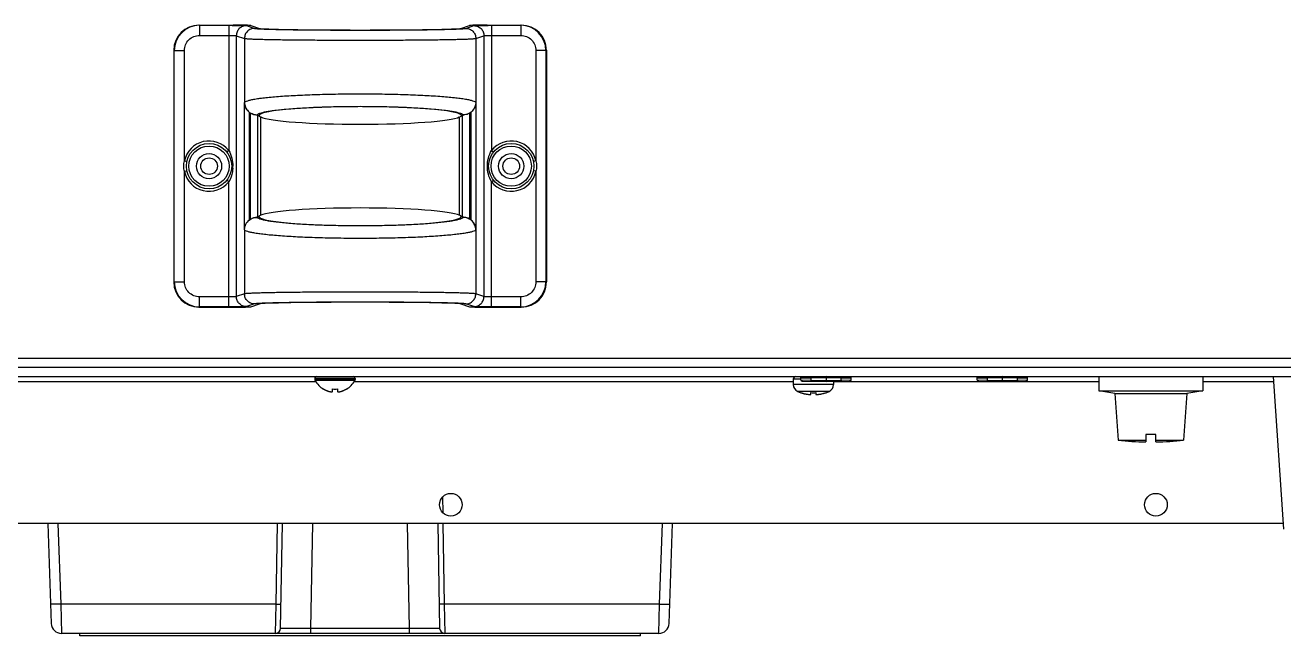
# Model space of a CAD drawing. Header units: millimetres. Extents: x -1538 to 3410, y -1646 to 2016.
# Drawn here: x 152 to 401.9, y 1073.4 to 1194.7 of the extents above; entities that cross this region are included whole.
import ezdxf

# ---------------------------------------------------------------- set-up
doc = ezdxf.new("R2010")
doc.units = ezdxf.units.MM
doc.header["$LTSCALE"] = 23.1
doc.layers.get('0').update_dxf_attribs({"linetype": 'CONTINUOUS'})

msp = doc.modelspace()

# ---------------------------------------------------------------- linework, layer by layer
at = {"linetype": 'Continuous'}
for p, q in [((186.54, 1194.65), (193.35, 1194.65)), ((186.54, 1194.65), (186.64, 1194.62)), ((186.64, 1194.62), (192.45, 1194.62)), ((186.64, 1194.62), (186.64, 1192.62)), ((192.45, 1194.62), (192.45, 1169.76)), ((195.95, 1194.56), (197.56, 1194.02)), ((196.85, 1194.6), (198.56, 1194.02)), ((238.51, 1194.02), (240.22, 1194.6)), ((239.51, 1194.02), (241.12, 1194.56)), ((243.72, 1194.65), (250.53, 1194.65)), ((244.61, 1194.62), (250.43, 1194.62)), ((244.61, 1194.62), (244.61, 1169.76)), ((250.43, 1194.62), (250.53, 1194.65)), ((250.43, 1194.62), (250.43, 1192.62)), ((186.64, 1192.62), (192.45, 1192.62)), ((193.95, 1192.56), (195.57, 1192.02)), ((193.95, 1192.56), (193.95, 1140.75)), ((195.57, 1192.02), (195.57, 1179.32)), ((241.5, 1192.02), (243.12, 1192.56)), ((241.5, 1192.02), (241.5, 1179.32)), ((243.12, 1192.56), (243.12, 1140.75)), ((244.61, 1192.62), (250.43, 1192.62)), ((181.53, 1189.66), (181.64, 1189.62)), ((181.53, 1189.66), (181.53, 1143.65)), ((181.64, 1189.62), (183.64, 1189.62)), ((181.64, 1143.69), (181.64, 1189.62)), ((183.64, 1167.68), (183.64, 1189.62)), ((255.42, 1189.62), (253.43, 1189.62)), ((253.43, 1189.62), (253.43, 1167.68)), ((255.42, 1189.62), (255.53, 1189.66)), ((255.42, 1189.62), (255.42, 1143.69)), ((255.53, 1189.66), (255.53, 1143.65)), ((195.52, 1179.24), (195.57, 1179.32)), ((195.52, 1179.24), (195.52, 1154.07)), ((196.51, 1177.36), (196.51, 1155.95)), ((196.75, 1156.12), (196.75, 1177.19)), ((240.31, 1156.12), (240.31, 1177.19)), ((240.55, 1155.95), (240.55, 1177.36)), ((241.55, 1179.24), (241.5, 1179.32)), ((241.55, 1154.07), (241.55, 1179.24)), ((198.02, 1176.76), (198.06, 1176.83)), ((198.84, 1176.41), (198.23, 1176.71)), ((198.23, 1156.59), (198.23, 1176.71)), ((198.56, 1176.81), (198.44, 1176.61)), ((198.84, 1156.89), (198.84, 1176.41)), ((238.84, 1176.71), (238.23, 1176.41)), ((238.23, 1156.89), (238.23, 1176.41)), ((238.51, 1176.81), (238.63, 1176.61)), ((238.84, 1156.59), (238.84, 1176.71)), ((239.01, 1176.83), (239.05, 1176.76)), ((192.45, 1169.76), (192.06, 1169.45)), ((244.61, 1169.76), (245.01, 1169.45)), ((183.64, 1167.68), (184.13, 1167.58)), ((253.43, 1167.68), (252.94, 1167.58)), ((183.64, 1165.62), (184.13, 1165.72)), ((183.64, 1143.69), (183.64, 1165.62)), ((253.43, 1165.62), (252.94, 1165.72)), ((253.43, 1165.62), (253.43, 1143.69)), ((192.45, 1163.55), (192.06, 1163.86)), ((192.45, 1138.69), (192.45, 1163.55)), ((244.61, 1163.55), (245.01, 1163.86)), ((244.61, 1138.69), (244.61, 1163.55)), ((198.06, 1156.48), (198.02, 1156.55)), ((198.84, 1156.89), (198.23, 1156.59)), ((198.56, 1156.5), (198.44, 1156.7)), ((238.84, 1156.59), (238.23, 1156.89)), ((238.51, 1156.5), (238.63, 1156.7)), ((239.05, 1156.55), (239.01, 1156.48)), ((195.52, 1154.07), (195.57, 1153.99)), ((195.57, 1153.99), (195.57, 1141.28)), ((241.55, 1154.07), (241.5, 1153.99)), ((241.5, 1153.99), (241.5, 1141.28)), ((181.64, 1143.69), (181.53, 1143.65)), ((181.64, 1143.69), (183.64, 1143.69)), ((255.42, 1143.69), (253.43, 1143.69)), ((255.53, 1143.65), (255.42, 1143.69)), ((192.45, 1140.69), (186.64, 1140.69)), ((186.64, 1138.69), (186.64, 1140.69)), ((195.57, 1141.28), (193.95, 1140.75)), ((243.12, 1140.75), (241.5, 1141.28)), ((250.43, 1140.69), (244.61, 1140.69)), ((250.43, 1138.69), (250.43, 1140.69)), ((186.64, 1138.69), (186.54, 1138.65)), ((186.54, 1138.65), (193.35, 1138.65)), ((192.45, 1138.69), (186.64, 1138.69)), ((197.56, 1139.28), (195.95, 1138.75)), ((196.85, 1138.71), (198.56, 1139.28)), ((238.51, 1139.28), (240.22, 1138.71)), ((241.12, 1138.75), (239.51, 1139.28)), ((243.72, 1138.65), (250.53, 1138.65)), ((250.43, 1138.69), (244.61, 1138.69)), ((250.53, 1138.65), (250.43, 1138.69)), ((646.53, 1128.45), (-209.47, 1128.45)), ((646.53, 1126.65), (-209.47, 1126.65)), ((-188.52, 1124.85), (625.59, 1124.85)), ((306.03, 1124.19), (306.03, 1124.85)), ((308, 1124.55), (306.03, 1124.52)), ((311.03, 1124.85), (306.28, 1124.77)), ((307.02, 1124.78), (307.02, 1124.85)), ((311.03, 1124.6), (308, 1124.55)), ((308, 1124.55), (308, 1124.16)), ((315.79, 1124.77), (311.03, 1124.85)), ((311.03, 1124.85), (311.03, 1124.6)), ((314.07, 1124.55), (311.03, 1124.6)), ((311.03, 1124.6), (311.03, 1124.1)), ((314.07, 1124.16), (314.07, 1124.55)), ((316.03, 1124.52), (314.07, 1124.55)), ((315.05, 1124.85), (315.05, 1124.78)), ((316.03, 1124.19), (316.03, 1124.85)), ((341.03, 1124.19), (341.03, 1124.85)), ((343, 1124.55), (341.03, 1124.52)), ((346.03, 1124.85), (341.28, 1124.77)), ((342.02, 1124.78), (342.02, 1124.85)), ((346.03, 1124.6), (343, 1124.55)), ((343, 1124.55), (343, 1124.16)), ((350.79, 1124.77), (346.03, 1124.85)), ((346.03, 1124.85), (346.03, 1124.6)), ((349.07, 1124.55), (346.03, 1124.6)), ((346.03, 1124.6), (346.03, 1124.1)), ((349.07, 1124.16), (349.07, 1124.55)), ((351.03, 1124.52), (349.07, 1124.55)), ((350.05, 1124.85), (350.05, 1124.78)), ((351.03, 1124.19), (351.03, 1124.85)), ((365.2, 1124.85), (365.2, 1122.05)), ((385.86, 1124.85), (385.86, 1122.05)), ((401.96, 1094.51), (399.88, 1124.85)), ((137.34, 1123.85), (209.73, 1123.85)), ((217.53, 1124.45), (209.53, 1124.45)), ((209.53, 1124.45), (209.53, 1124.25)), ((217.53, 1124.25), (209.53, 1124.25)), ((217.48, 1124.05), (209.59, 1124.05)), ((211.23, 1122.37), (211.23, 1122.41)), ((213.03, 1121.86), (213.03, 1122.41)), ((214.03, 1122.41), (214.03, 1121.86)), ((215.83, 1122.41), (215.83, 1122.37)), ((217.34, 1123.85), (304.53, 1123.85)), ((217.53, 1124.45), (217.53, 1124.25)), ((306.03, 1124.35), (304.53, 1124.35)), ((304.53, 1124.35), (304.53, 1123.26)), ((312.53, 1123.26), (304.53, 1123.26)), ((306.03, 1124.19), (308, 1124.16)), ((306.28, 1123.94), (311.03, 1123.85)), ((308, 1124.16), (311.03, 1124.1)), ((311.03, 1124.1), (314.07, 1124.16)), ((311.03, 1123.85), (311.03, 1124.1)), ((311.03, 1123.85), (315.79, 1123.94)), ((312.53, 1123.88), (312.53, 1123.26)), ((312.53, 1123.85), (365.2, 1123.85)), ((314.07, 1124.16), (316.03, 1124.19)), ((341.03, 1124.19), (343, 1124.16)), ((341.28, 1123.94), (346.03, 1123.85)), ((343, 1124.16), (346.03, 1124.1)), ((346.03, 1124.1), (349.07, 1124.16)), ((346.03, 1123.85), (346.03, 1124.1)), ((346.03, 1123.85), (350.79, 1123.94)), ((349.07, 1124.16), (351.03, 1124.19)), ((365.2, 1122.05), (385.86, 1122.05)), ((368.38, 1121.49), (365.2, 1122.05)), ((385.86, 1122.05), (382.68, 1121.49)), ((385.86, 1123.85), (399.95, 1123.85)), ((311.66, 1121.89), (305.41, 1121.89)), ((306.03, 1121.64), (306.03, 1121.66)), ((308.03, 1121.31), (308.03, 1121.66)), ((309.03, 1121.66), (309.03, 1121.31)), ((311.03, 1121.66), (311.03, 1121.64)), ((368.38, 1121.49), (382.68, 1121.49)), ((368.38, 1121.49), (369.03, 1112.2)), ((382.68, 1121.49), (382.03, 1112.2)), ((369.03, 1112.2), (374.53, 1112.2)), ((376.53, 1113.36), (374.53, 1113.36)), ((374.53, 1113.36), (374.53, 1111.86)), ((376.53, 1111.86), (376.53, 1113.36)), ((376.53, 1112.2), (382.03, 1112.2)), ((234.86, 1100.91), (234.92, 1097.84)), ((401.89, 1095.65), (9.76, 1095.65)), ((156.52, 1095.65), (157.21, 1075.78)), ((158.52, 1095.65), (159.08, 1079.64)), ((201.83, 1079.64), (202.11, 1095.65)), ((202.75, 1074.84), (203.11, 1095.65)), ((208.75, 1074.84), (209.11, 1095.65)), ((228.32, 1074.84), (227.96, 1095.65)), ((233.96, 1095.65), (234.32, 1074.84)), ((234.96, 1095.65), (235.24, 1079.64)), ((277.99, 1079.64), (278.55, 1095.65)), ((279.86, 1075.78), (280.55, 1095.65)), ((201.83, 1079.64), (159.08, 1079.64)), ((159.08, 1079.64), (159.21, 1073.85)), ((201.75, 1073.85), (201.83, 1079.64)), ((277.99, 1079.64), (235.24, 1079.64)), ((235.24, 1079.64), (235.32, 1073.85)), ((277.86, 1073.85), (277.99, 1079.64)), ((228.32, 1074.84), (208.75, 1074.84)), ((208.75, 1073.85), (208.75, 1074.84)), ((228.32, 1073.85), (228.32, 1074.84)), ((277.86, 1073.85), (159.21, 1073.85)), ((162.85, 1073.35), (162.85, 1073.85)), ((274.22, 1073.35), (162.85, 1073.35)), ((274.22, 1073.35), (274.22, 1073.85))]:
    msp.add_line(p, q, dxfattribs=at)
for centre, radius in [((188.53, 1166.65), 4.5), ((188.53, 1166.65), 4), ((248.53, 1166.65), 4.5), ((248.53, 1166.65), 4), ((188.53, 1166.65), 2.5), ((188.53, 1166.65), 1.65), ((248.53, 1166.65), 2.5), ((248.53, 1166.65), 1.65), ((236.53, 1099.4), 2.25), ((376.53, 1099.4), 2.25)]:
    msp.add_circle(centre, radius, dxfattribs=at)
for centre, radius, start, end in [((186.64, 1189.62), 5, 90.0113, 179.9737), ((250.42, 1189.62), 5, 0.0263, 89.9887), ((188.53, 1166.65), 5, 38.3653, 168.0942), ((248.53, 1166.65), 5, 11.9058, 141.6347), ((188.53, 1166.65), 5, 191.9058, 321.6347), ((186.61, 1166.65), 6.66, 356.5031, 0.0009), ((248.53, 1166.65), 5, 218.3653, 348.0942), ((186.64, 1143.69), 5, 180.0263, 269.9887), ((250.42, 1143.69), 5, 270.0113, 359.9737), ((209.93, 1124.45), 0.4, 90, 180), ((217.13, 1124.45), 0.4, 0, 90), ((305.03, 1124.35), 0.5, 90, 180), ((306.28, 1124.52), 0.25, 91, 180), ((315.78, 1124.52), 0.25, 360, 88.9989), ((341.28, 1124.52), 0.25, 91, 180), ((350.78, 1124.52), 0.25, 360, 88.9989), ((209.93, 1124.25), 0.4, 180, 210.3012), ((213.73, 1126.47), 4.8, 210.3012, 238.6273), ((213.73, 1126.47), 4.8, 210.3012, 238.6273), ((213.72, 1126.46), 4.75, 238.4659, 241.0313), ((213.72, 1126.46), 4.75, 241.0316, 241.9926), ((213.72, 1126.45), 4.75, 241.9926, 243.3187), ((213.72, 1126.45), 4.74, 243.3188, 244.4598), ((213.71, 1126.45), 4.74, 244.4598, 245.4278), ((213.71, 1126.44), 4.73, 245.4278, 246.6825), ((213.71, 1126.44), 4.73, 246.6826, 247.4526), ((213.71, 1126.43), 4.72, 247.4524, 248.9975), ((213.53, 1126.15), 3.78, 262.3953, 277.6047), ((213.36, 1126.43), 4.72, 291.0025, 292.5476), ((213.36, 1126.44), 4.73, 292.5474, 293.3174), ((213.36, 1126.44), 4.73, 293.3175, 294.5722), ((213.35, 1126.45), 4.74, 294.5722, 295.5402), ((213.35, 1126.45), 4.74, 295.5402, 296.6812), ((213.35, 1126.45), 4.75, 296.6813, 298.0074), ((213.35, 1126.46), 4.75, 298.0074, 298.9684), ((213.35, 1126.46), 4.75, 298.9687, 301.5341), ((213.34, 1126.47), 4.8, 301.3727, 329.6988), ((213.34, 1126.47), 4.8, 301.3727, 329.6988), ((217.13, 1124.25), 0.4, 329.6988, 360), ((306.03, 1123.26), 1.5, 180, 245.2801), ((306.28, 1124.19), 0.25, 180, 269), ((311.03, 1123.26), 1.5, 294.7199, 360), ((315.78, 1124.19), 0.25, 271.0011, 0), ((341.28, 1124.19), 0.25, 180, 269), ((350.78, 1124.19), 0.25, 271.0011, 0), ((213.7, 1126.42), 4.72, 248.9977, 249.4819), ((213.7, 1126.41), 4.7, 249.4813, 251.5344), ((213.69, 1126.4), 4.68, 251.535, 252.6227), ((213.69, 1126.38), 4.67, 252.6228, 253.6051), ((213.68, 1126.35), 4.64, 253.6036, 255.6824), ((212.79, 1123.85), 2.01, 262.7259, 264.7415), ((212.79, 1123.83), 1.98, 264.7442, 265.3991), ((212.79, 1123.81), 1.97, 265.3984, 266.7833), ((212.78, 1123.8), 1.96, 266.7841, 267.6235), ((212.78, 1123.8), 1.96, 267.6234, 268.8455), ((212.78, 1123.79), 1.95, 268.8459, 270.9258), ((212.78, 1123.79), 1.95, 270.9261, 271.9964), ((212.78, 1123.8), 1.96, 271.9964, 273.0228), ((212.78, 1123.81), 1.97, 273.0233, 274.286), ((212.78, 1123.82), 1.98, 274.2856, 275.1372), ((212.78, 1123.85), 2.01, 275.1401, 277.2744), ((214.29, 1123.85), 2.01, 262.7256, 264.8598), ((214.29, 1123.82), 1.98, 264.8627, 265.7144), ((214.29, 1123.81), 1.97, 265.714, 266.9766), ((214.28, 1123.8), 1.96, 266.9771, 268.0037), ((214.28, 1123.79), 1.95, 268.0037, 269.0738), ((214.28, 1123.79), 1.95, 269.0741, 270.1995), ((214.28, 1123.79), 1.95, 270.1995, 271.1541), ((214.28, 1123.8), 1.95, 271.1545, 272.3767), ((214.28, 1123.8), 1.96, 272.3765, 273.2159), ((214.28, 1123.81), 1.97, 273.2167, 274.6016), ((214.28, 1123.83), 1.98, 274.6009, 275.2558), ((214.28, 1123.85), 2.01, 275.2585, 277.2741), ((213.39, 1126.35), 4.64, 284.3176, 286.3964), ((213.38, 1126.38), 4.67, 286.3949, 287.3772), ((213.37, 1126.4), 4.68, 287.3773, 288.465), ((213.37, 1126.41), 4.7, 288.4656, 290.5187), ((213.36, 1126.42), 4.72, 290.5181, 291.0023), ((308.33, 1128.25), 7, 245.2801, 250.8179), ((308.33, 1128.25), 7, 245.2801, 250.8179), ((308.35, 1128.27), 7.01, 250.741, 252.3068), ((308.35, 1128.28), 7.01, 252.3069, 253.8662), ((308.35, 1128.28), 7.02, 253.8662, 254.2195), ((308.35, 1128.29), 7.02, 254.2196, 255.4252), ((308.35, 1128.29), 7.03, 255.4251, 256.0151), ((308.35, 1128.3), 7.04, 256.0152, 256.9892), ((308.35, 1128.31), 7.04, 256.9892, 257.7318), ((308.36, 1128.32), 7.05, 257.7318, 258.5614), ((308.36, 1128.33), 7.07, 258.5614, 259.4226), ((308.36, 1128.35), 7.09, 259.4225, 260.136), ((308.37, 1128.37), 7.11, 260.1363, 261.1566), ((308.37, 1128.4), 7.14, 261.1563, 261.7036), ((308.38, 1128.46), 7.19, 261.7052, 263.2535), ((307.78, 1125.51), 4.2, 266.6176, 268.3314), ((307.78, 1125.56), 4.25, 268.3283, 268.8891), ((307.78, 1125.58), 4.27, 268.8896, 270.0287), ((307.78, 1125.58), 4.28, 270.0278, 270.8511), ((307.78, 1125.56), 4.26, 270.8511, 271.7144), ((307.79, 1125.5), 4.2, 271.7116, 273.3826), ((308.53, 1128.82), 7.18, 266.0076, 273.9924), ((309.28, 1125.5), 4.2, 266.6174, 268.2884), ((309.28, 1125.56), 4.26, 268.2856, 269.1489), ((309.28, 1125.58), 4.28, 269.1489, 269.9722), ((309.28, 1125.58), 4.27, 269.9713, 271.1104), ((309.28, 1125.56), 4.25, 271.1109, 271.6717), ((309.29, 1125.51), 4.2, 271.6686, 273.3824), ((308.69, 1128.46), 7.19, 276.7465, 278.2948), ((308.7, 1128.4), 7.14, 278.2964, 278.8437), ((308.7, 1128.37), 7.11, 278.8434, 279.8637), ((308.71, 1128.35), 7.09, 279.864, 280.5775), ((308.71, 1128.33), 7.07, 280.5774, 281.4385), ((308.71, 1128.32), 7.05, 281.4386, 282.2682), ((308.71, 1128.31), 7.04, 282.2682, 283.0108), ((308.72, 1128.3), 7.04, 283.0108, 283.9848), ((308.72, 1128.29), 7.03, 283.9849, 284.5749), ((308.72, 1128.29), 7.02, 284.5748, 285.7804), ((308.72, 1128.28), 7.02, 285.7805, 286.1338), ((308.72, 1128.28), 7.01, 286.1338, 287.6931), ((308.72, 1128.27), 7.01, 287.6932, 289.259), ((308.73, 1128.25), 7, 289.1821, 294.7199), ((308.73, 1128.25), 7, 289.1821, 294.7199), ((375.45, 1171.85), 60, 263.8625, 269.1262), ((375.62, 1171.85), 60, 270.8738, 276.1375), ((159.21, 1075.85), 2, 182.0004, 270), ((201.75, 1074.85), 1, 270, 359), ((235.32, 1074.85), 1, 181.0001, 270.0061), ((277.86, 1075.85), 2, 269.9999, 357.9984)]:
    msp.add_arc(centre, radius, start, end, dxfattribs=at)
for centre, major_axis, ratio, start_param, end_param in [((186.54, 1189.65), (4.75, -1.58), 0.998478, 1.89276, 3.462643), ((193.35, 1194.59), (3.5, 0), 0.017455, 0.05236, 1.570796), ((243.72, 1194.59), (3.5, 0), 0.017455, 1.570796, 3.089233), ((250.53, 1189.65), (4.75, 1.58), 0.998478, -0.32105, 1.248833), ((218.53, 1194.04), (20, 0), 0.017455, -3.089233, -0.05236), ((198.07, 1179.33), (1.29, 2.16), 0.99484, -3.269542, -3.152361), ((218.53, 1176.72), (20, 0), 0.087489, 0.05236, 3.089233), ((239, 1179.33), (-1.29, 2.16), 0.99484, -3.130824, -3.013643), ((196.75, 1176.69), (1.5, 0), 0.087489, 0.174533, 0.565507), ((218.53, 1176.72), (20, 0), 0.087489, -2.96706, -0.174533), ((240.31, 1176.69), (1.5, 0), 0.087489, 2.576086, 2.96706), ((218.53, 1156.59), (20, 0), 0.087489, 0.174533, 2.96706), ((198.07, 1153.98), (-1.29, 2.16), 0.99484, 0.010769, 0.127949), ((196.75, 1156.62), (1.5, 0), 0.087489, -0.565507, -0.174533), ((218.53, 1156.59), (20, 0), 0.087489, -3.089233, -0.05236), ((240.31, 1156.62), (1.5, 0), 0.087489, -2.96706, -2.576086), ((239, 1153.98), (1.29, 2.16), 0.99484, -0.127949, -0.010769), ((186.54, 1143.65), (4.75, 1.58), 0.998478, 2.820542, 4.390425), ((250.53, 1143.65), (4.75, -1.58), 0.998478, -1.248833, 0.32105), ((218.53, 1139.26), (20, 0), 0.017455, 0.05236, 3.089233), ((193.35, 1138.71), (3.5, 0), 0.017455, -1.570796, -0.05236), ((243.72, 1138.71), (3.5, 0), 0.017455, -3.089233, -1.570796)]:
    msp.add_ellipse(centre, major_axis=major_axis, ratio=ratio, start_param=start_param, end_param=end_param, dxfattribs=at)
for points, knots in [([(192.45, 1194.62), (192.67, 1194.62), (193.11, 1194.62), (193.74, 1194.61), (194.32, 1194.61), (194.84, 1194.6), (195.21, 1194.59), (195.47, 1194.59), (195.62, 1194.58), (195.75, 1194.58), (195.84, 1194.57), (195.91, 1194.57), (195.94, 1194.56), (195.95, 1194.56)], [0, 0, 0, 0, 0.188846, 0.370951, 0.539695, 0.689075, 0.813706, 0.865311, 0.909132, 0.944782, 0.971953, 0.990398, 1, 1, 1, 1]), ([(195.95, 1194.56), (195.69, 1194.56), (195.16, 1194.45), (194.5, 1194.01), (194.06, 1193.35), (193.95, 1192.82), (193.95, 1192.56)], [0, 0, 0, 0, 0.24986, 0.499801, 0.749859, 1, 1, 1, 1]), ([(241.12, 1194.56), (241.13, 1194.56), (241.16, 1194.57), (241.23, 1194.57), (241.32, 1194.58), (241.5, 1194.59), (241.8, 1194.59), (242.23, 1194.6), (242.75, 1194.61), (243.33, 1194.61), (243.96, 1194.62), (244.39, 1194.62), (244.61, 1194.62)], [0, 0, 0, 0, 0.009605, 0.028047, 0.055216, 0.090868, 0.186293, 0.310922, 0.460302, 0.629045, 0.811151, 1, 1, 1, 1]), ([(241.12, 1194.56), (241.38, 1194.56), (241.9, 1194.45), (242.57, 1194.01), (243.01, 1193.35), (243.12, 1192.82), (243.12, 1192.56)], [0, 0, 0, 0, 0.24986, 0.499801, 0.749859, 1, 1, 1, 1]), ([(183.64, 1189.62), (183.64, 1190.01), (183.8, 1190.8), (184.47, 1191.8), (185.46, 1192.46), (186.25, 1192.62), (186.64, 1192.62)], [0, 0, 0, 0, 0.249996, 0.499993, 0.749995, 1, 1, 1, 1]), ([(192.45, 1192.62), (192.64, 1192.62), (192.91, 1192.62), (193.25, 1192.61), (193.48, 1192.6), (193.66, 1192.59), (193.79, 1192.59), (193.87, 1192.58), (193.91, 1192.57), (193.93, 1192.57), (193.95, 1192.56), (193.95, 1192.56)], [0, 0, 0, 0, 0.370448, 0.538958, 0.688141, 0.812645, 0.908062, 0.943779, 0.971092, 0.989809, 1, 1, 1, 1]), ([(197.56, 1194.02), (197.3, 1194.02), (196.78, 1193.92), (196.11, 1193.47), (195.67, 1192.81), (195.57, 1192.28), (195.57, 1192.02)], [0, 0, 0, 0, 0.24986, 0.499801, 0.749859, 1, 1, 1, 1]), ([(195.57, 1192.02), (195.59, 1192.01), (195.67, 1192), (195.8, 1191.99), (195.99, 1191.97), (196.33, 1191.94), (196.89, 1191.92), (197.71, 1191.88), (198.71, 1191.85), (199.89, 1191.83), (201.24, 1191.8), (203.34, 1191.76), (206.28, 1191.73), (210.11, 1191.7), (214.25, 1191.68), (218.53, 1191.67), (222.82, 1191.68), (226.96, 1191.7), (230.79, 1191.73), (233.73, 1191.76), (235.82, 1191.8), (237.17, 1191.83), (238.36, 1191.85), (239.36, 1191.88), (240.18, 1191.92), (240.73, 1191.94), (241.08, 1191.97), (241.27, 1191.99), (241.4, 1192), (241.48, 1192.01), (241.5, 1192.02)], [0, 0, 0, 0, 0.001844, 0.004794, 0.008852, 0.014012, 0.02759, 0.045414, 0.067324, 0.093126, 0.122587, 0.155443, 0.230133, 0.314514, 0.405559, 0.5, 0.594441, 0.685486, 0.769867, 0.844556, 0.877413, 0.906874, 0.932676, 0.954586, 0.97241, 0.985988, 0.991148, 0.995206, 0.998156, 1, 1, 1, 1]), ([(197.56, 1194.02), (197.59, 1194.01), (197.65, 1194), (197.78, 1193.98), (197.95, 1193.97), (198.26, 1193.94), (198.78, 1193.92), (199.52, 1193.88), (200.44, 1193.85), (201.52, 1193.83), (202.75, 1193.8), (204.66, 1193.76), (207.35, 1193.73), (210.85, 1193.7), (214.62, 1193.68), (218.53, 1193.67), (222.45, 1193.68), (226.22, 1193.7), (229.72, 1193.73), (232.41, 1193.76), (234.32, 1193.8), (235.55, 1193.83), (236.63, 1193.85), (237.55, 1193.88), (238.29, 1193.92), (238.8, 1193.94), (239.12, 1193.97), (239.29, 1193.98), (239.41, 1194), (239.48, 1194.01), (239.51, 1194.02)], [0, 0, 0, 0, 0.001852, 0.004806, 0.008868, 0.014029, 0.02761, 0.045435, 0.067346, 0.093147, 0.122607, 0.155462, 0.230148, 0.314524, 0.405564, 0.5, 0.594436, 0.685476, 0.769852, 0.844538, 0.877393, 0.906853, 0.932654, 0.954565, 0.97239, 0.985971, 0.991132, 0.995194, 0.998148, 1, 1, 1, 1]), ([(239.51, 1194.02), (239.77, 1194.02), (240.29, 1193.92), (240.95, 1193.47), (241.4, 1192.81), (241.5, 1192.28), (241.5, 1192.02)], [0, 0, 0, 0, 0.24986, 0.499801, 0.749859, 1, 1, 1, 1]), ([(243.12, 1192.56), (243.12, 1192.56), (243.13, 1192.57), (243.16, 1192.57), (243.2, 1192.58), (243.28, 1192.59), (243.41, 1192.59), (243.59, 1192.6), (243.81, 1192.61), (244.16, 1192.62), (244.43, 1192.62), (244.61, 1192.62)], [0, 0, 0, 0, 0.010194, 0.028908, 0.05622, 0.091937, 0.187354, 0.311858, 0.46104, 0.629551, 1, 1, 1, 1]), ([(250.43, 1192.62), (250.82, 1192.62), (251.6, 1192.46), (252.6, 1191.8), (253.27, 1190.8), (253.43, 1190.01), (253.43, 1189.62)], [0, 0, 0, 0, 0.250005, 0.500007, 0.750004, 1, 1, 1, 1]), ([(195.57, 1179.32), (195.59, 1179.35), (195.66, 1179.42), (195.87, 1179.54), (196.26, 1179.68), (196.89, 1179.84), (197.7, 1179.99), (198.7, 1180.14), (199.88, 1180.28), (201.23, 1180.41), (203.33, 1180.58), (206.27, 1180.75), (210.1, 1180.9), (214.24, 1181), (218.53, 1181.03), (222.83, 1181), (226.97, 1180.9), (230.8, 1180.75), (233.74, 1180.58), (235.84, 1180.41), (237.18, 1180.28), (238.36, 1180.14), (239.37, 1179.99), (240.18, 1179.84), (240.81, 1179.68), (241.2, 1179.54), (241.41, 1179.42), (241.48, 1179.35), (241.5, 1179.32)], [0, 0, 0, 0, 0.002559, 0.005983, 0.015769, 0.029653, 0.047622, 0.069567, 0.095321, 0.124672, 0.15737, 0.231641, 0.315529, 0.406065, 0.5, 0.593935, 0.684471, 0.768359, 0.84263, 0.875328, 0.904679, 0.930433, 0.952378, 0.970347, 0.984231, 0.994017, 0.997441, 1, 1, 1, 1]), ([(195.52, 1179.24), (195.53, 1178.89), (195.72, 1178.17), (196.21, 1177.59), (196.51, 1177.36)], [0, 0, 0, 0, 0.472403, 1, 1, 1, 1]), ([(195.57, 1179.32), (195.57, 1179), (195.7, 1178.34), (196.26, 1177.52), (197.08, 1176.96), (197.74, 1176.83), (198.06, 1176.83)], [0, 0, 0, 0, 0.249584, 0.499603, 0.749854, 1, 1, 1, 1]), ([(198.02, 1176.76), (197.83, 1176.79), (197.39, 1176.87), (196.97, 1177.05), (196.75, 1177.19)], [0, 0, 0, 0, 0.432061, 1, 1, 1, 1]), ([(198.06, 1176.83), (198.08, 1176.86), (198.14, 1176.92), (198.33, 1177.05), (198.68, 1177.19), (199.24, 1177.35), (199.96, 1177.5), (200.86, 1177.65), (202.35, 1177.85), (204.57, 1178.06), (207.6, 1178.26), (211.02, 1178.41), (214.71, 1178.51), (218.53, 1178.54), (222.36, 1178.51), (226.05, 1178.41), (229.47, 1178.26), (232.49, 1178.06), (234.71, 1177.85), (236.21, 1177.65), (237.1, 1177.5), (237.83, 1177.35), (238.39, 1177.19), (238.74, 1177.05), (238.93, 1176.92), (238.99, 1176.86), (239.01, 1176.83)], [0, 0, 0, 0, 0.002717, 0.006256, 0.016189, 0.030154, 0.048164, 0.070121, 0.095867, 0.15785, 0.232021, 0.315789, 0.406196, 0.5, 0.593804, 0.684211, 0.767979, 0.84215, 0.904133, 0.929879, 0.951836, 0.969846, 0.983811, 0.993744, 0.997283, 1, 1, 1, 1]), ([(241.5, 1179.32), (241.5, 1179), (241.37, 1178.34), (240.81, 1177.52), (239.98, 1176.96), (239.33, 1176.83), (239.01, 1176.83)], [0, 0, 0, 0, 0.249584, 0.499603, 0.749854, 1, 1, 1, 1]), ([(240.31, 1177.19), (240.1, 1177.05), (239.68, 1176.87), (239.24, 1176.79), (239.05, 1176.76)], [0, 0, 0, 0, 0.567939, 1, 1, 1, 1]), ([(240.55, 1177.36), (240.85, 1177.59), (241.34, 1178.17), (241.54, 1178.89), (241.55, 1179.24)], [0, 0, 0, 0, 0.527598, 1, 1, 1, 1]), ([(192.45, 1169.76), (192.73, 1169.29), (193.13, 1168.28), (193.26, 1167.19), (193.26, 1166.65)], [0, 0, 0, 0, 0.499513, 1, 1, 1, 1]), ([(243.8, 1166.65), (243.8, 1167.19), (243.93, 1168.28), (244.34, 1169.29), (244.61, 1169.76)], [0, 0, 0, 0, 0.500466, 1, 1, 1, 1]), ([(193.25, 1166.25), (193.24, 1166.01), (193.13, 1165.07), (192.81, 1164.16), (192.45, 1163.55)], [0, 0, 0, 0, 0.251283, 1, 1, 1, 1]), ([(244.61, 1163.55), (244.34, 1164.01), (243.93, 1165.03), (243.8, 1166.11), (243.8, 1166.65)], [0, 0, 0, 0, 0.499513, 1, 1, 1, 1]), ([(196.51, 1155.95), (196.21, 1155.71), (195.72, 1155.14), (195.53, 1154.41), (195.52, 1154.07)], [0, 0, 0, 0, 0.527598, 1, 1, 1, 1]), ([(195.57, 1153.99), (195.57, 1154.31), (195.7, 1154.96), (196.26, 1155.79), (197.08, 1156.34), (197.74, 1156.48), (198.06, 1156.48)], [0, 0, 0, 0, 0.249584, 0.499603, 0.749854, 1, 1, 1, 1]), ([(196.75, 1156.12), (196.97, 1156.25), (197.39, 1156.44), (197.83, 1156.52), (198.02, 1156.55)], [0, 0, 0, 0, 0.567938, 1, 1, 1, 1]), ([(239.01, 1156.48), (238.99, 1156.45), (238.93, 1156.38), (238.74, 1156.26), (238.39, 1156.12), (237.83, 1155.96), (237.1, 1155.81), (236.21, 1155.66), (234.71, 1155.46), (232.49, 1155.24), (229.47, 1155.04), (226.05, 1154.89), (222.36, 1154.8), (218.53, 1154.77), (214.71, 1154.8), (211.02, 1154.89), (207.6, 1155.04), (204.57, 1155.24), (202.35, 1155.46), (200.86, 1155.66), (199.96, 1155.81), (199.24, 1155.96), (198.68, 1156.12), (198.33, 1156.26), (198.14, 1156.38), (198.08, 1156.45), (198.06, 1156.48)], [0, 0, 0, 0, 0.002717, 0.006256, 0.016189, 0.030154, 0.048164, 0.070121, 0.095867, 0.15785, 0.232021, 0.315789, 0.406196, 0.5, 0.593804, 0.684211, 0.767979, 0.84215, 0.904133, 0.929879, 0.951836, 0.969846, 0.983811, 0.993744, 0.997283, 1, 1, 1, 1]), ([(241.5, 1153.99), (241.5, 1154.31), (241.37, 1154.96), (240.81, 1155.79), (239.98, 1156.34), (239.33, 1156.48), (239.01, 1156.48)], [0, 0, 0, 0, 0.249584, 0.499603, 0.749854, 1, 1, 1, 1]), ([(239.05, 1156.55), (239.24, 1156.52), (239.68, 1156.44), (240.1, 1156.25), (240.31, 1156.12)], [0, 0, 0, 0, 0.432061, 1, 1, 1, 1]), ([(241.55, 1154.07), (241.54, 1154.41), (241.34, 1155.14), (240.85, 1155.71), (240.55, 1155.95)], [0, 0, 0, 0, 0.472403, 1, 1, 1, 1]), ([(241.5, 1153.99), (241.48, 1153.95), (241.41, 1153.89), (241.2, 1153.77), (240.81, 1153.62), (240.18, 1153.47), (239.37, 1153.32), (238.36, 1153.17), (237.18, 1153.03), (235.84, 1152.9), (233.74, 1152.73), (230.8, 1152.55), (226.97, 1152.4), (222.83, 1152.31), (218.53, 1152.28), (214.24, 1152.31), (210.1, 1152.4), (206.27, 1152.55), (203.33, 1152.73), (201.23, 1152.9), (199.88, 1153.03), (198.7, 1153.17), (197.7, 1153.32), (196.89, 1153.47), (196.26, 1153.62), (195.87, 1153.77), (195.66, 1153.89), (195.59, 1153.95), (195.57, 1153.99)], [0, 0, 0, 0, 0.002559, 0.005983, 0.015769, 0.029653, 0.047622, 0.069567, 0.095321, 0.124672, 0.15737, 0.231641, 0.315529, 0.406065, 0.5, 0.593935, 0.684471, 0.768359, 0.84263, 0.875328, 0.904679, 0.930433, 0.952378, 0.970347, 0.984231, 0.994017, 0.997441, 1, 1, 1, 1]), ([(186.64, 1140.69), (186.25, 1140.69), (185.46, 1140.84), (184.47, 1141.51), (183.8, 1142.51), (183.64, 1143.3), (183.64, 1143.69)], [0, 0, 0, 0, 0.250005, 0.500007, 0.750004, 1, 1, 1, 1]), ([(253.43, 1143.69), (253.43, 1143.3), (253.27, 1142.51), (252.6, 1141.51), (251.6, 1140.84), (250.82, 1140.69), (250.43, 1140.69)], [0, 0, 0, 0, 0.249996, 0.499993, 0.749995, 1, 1, 1, 1]), ([(193.95, 1140.75), (193.95, 1140.74), (193.93, 1140.74), (193.91, 1140.73), (193.87, 1140.73), (193.79, 1140.72), (193.66, 1140.71), (193.48, 1140.7), (193.25, 1140.7), (192.91, 1140.69), (192.64, 1140.69), (192.45, 1140.69)], [0, 0, 0, 0, 0.010191, 0.028908, 0.056221, 0.091938, 0.187355, 0.311859, 0.461042, 0.629552, 1, 1, 1, 1]), ([(195.95, 1138.75), (195.69, 1138.75), (195.16, 1138.85), (194.5, 1139.3), (194.06, 1139.96), (193.95, 1140.49), (193.95, 1140.75)], [0, 0, 0, 0, 0.24986, 0.499801, 0.749859, 1, 1, 1, 1]), ([(241.5, 1141.28), (241.48, 1141.29), (241.4, 1141.3), (241.27, 1141.32), (241.08, 1141.34), (240.73, 1141.36), (240.18, 1141.39), (239.36, 1141.42), (238.36, 1141.45), (237.17, 1141.48), (235.82, 1141.51), (233.73, 1141.54), (230.79, 1141.58), (226.96, 1141.61), (222.82, 1141.63), (218.53, 1141.63), (214.25, 1141.63), (210.11, 1141.61), (206.28, 1141.58), (203.34, 1141.54), (201.24, 1141.51), (199.89, 1141.48), (198.71, 1141.45), (197.71, 1141.42), (196.89, 1141.39), (196.33, 1141.36), (195.99, 1141.34), (195.8, 1141.32), (195.67, 1141.3), (195.59, 1141.29), (195.57, 1141.28)], [0, 0, 0, 0, 0.001844, 0.004794, 0.008852, 0.014012, 0.02759, 0.045414, 0.067324, 0.093126, 0.122587, 0.155444, 0.230133, 0.314514, 0.405559, 0.5, 0.594441, 0.685486, 0.769867, 0.844557, 0.877413, 0.906874, 0.932676, 0.954586, 0.97241, 0.985988, 0.991148, 0.995206, 0.998156, 1, 1, 1, 1]), ([(197.56, 1139.28), (197.3, 1139.28), (196.78, 1139.39), (196.11, 1139.83), (195.67, 1140.5), (195.57, 1141.02), (195.57, 1141.28)], [0, 0, 0, 0, 0.24986, 0.499801, 0.749859, 1, 1, 1, 1]), ([(239.51, 1139.28), (239.48, 1139.29), (239.41, 1139.3), (239.29, 1139.32), (239.12, 1139.34), (238.8, 1139.36), (238.29, 1139.39), (237.55, 1139.42), (236.63, 1139.45), (235.55, 1139.48), (234.32, 1139.51), (232.41, 1139.54), (229.72, 1139.58), (226.22, 1139.61), (222.45, 1139.63), (218.53, 1139.63), (214.62, 1139.63), (210.85, 1139.61), (207.35, 1139.58), (204.66, 1139.54), (202.75, 1139.51), (201.52, 1139.48), (200.44, 1139.45), (199.52, 1139.42), (198.78, 1139.39), (198.26, 1139.36), (197.95, 1139.34), (197.78, 1139.32), (197.65, 1139.3), (197.59, 1139.29), (197.56, 1139.28)], [0, 0, 0, 0, 0.001852, 0.004806, 0.008868, 0.014029, 0.02761, 0.045435, 0.067346, 0.093147, 0.122607, 0.155462, 0.230148, 0.314524, 0.405564, 0.5, 0.594436, 0.685476, 0.769852, 0.844538, 0.877393, 0.906853, 0.932654, 0.954565, 0.97239, 0.985971, 0.991132, 0.995194, 0.998148, 1, 1, 1, 1]), ([(239.51, 1139.28), (239.77, 1139.28), (240.29, 1139.39), (240.95, 1139.83), (241.4, 1140.5), (241.5, 1141.02), (241.5, 1141.28)], [0, 0, 0, 0, 0.24986, 0.499801, 0.749859, 1, 1, 1, 1]), ([(241.12, 1138.75), (241.38, 1138.75), (241.9, 1138.85), (242.57, 1139.3), (243.01, 1139.96), (243.12, 1140.49), (243.12, 1140.75)], [0, 0, 0, 0, 0.24986, 0.499801, 0.749859, 1, 1, 1, 1]), ([(244.61, 1140.69), (244.43, 1140.69), (244.16, 1140.69), (243.81, 1140.7), (243.59, 1140.7), (243.41, 1140.71), (243.28, 1140.72), (243.2, 1140.73), (243.16, 1140.73), (243.13, 1140.74), (243.12, 1140.74), (243.12, 1140.75)], [0, 0, 0, 0, 0.370449, 0.53896, 0.688142, 0.812646, 0.908063, 0.94378, 0.971092, 0.989806, 1, 1, 1, 1]), ([(195.95, 1138.75), (195.94, 1138.74), (195.91, 1138.74), (195.84, 1138.73), (195.75, 1138.73), (195.62, 1138.72), (195.47, 1138.72), (195.21, 1138.71), (194.84, 1138.7), (194.32, 1138.7), (193.74, 1138.69), (193.11, 1138.69), (192.67, 1138.69), (192.45, 1138.69)], [0, 0, 0, 0, 0.009602, 0.028047, 0.055218, 0.090868, 0.134689, 0.186294, 0.310925, 0.460305, 0.629049, 0.811154, 1, 1, 1, 1]), ([(244.61, 1138.69), (244.39, 1138.69), (243.96, 1138.69), (243.33, 1138.69), (242.75, 1138.7), (242.23, 1138.7), (241.8, 1138.71), (241.5, 1138.72), (241.32, 1138.73), (241.23, 1138.73), (241.16, 1138.74), (241.13, 1138.74), (241.12, 1138.75)], [0, 0, 0, 0, 0.188849, 0.370955, 0.539698, 0.689078, 0.813707, 0.909132, 0.944784, 0.971953, 0.990395, 1, 1, 1, 1]), ([(308, 1124.55), (308, 1124.57), (308, 1124.6), (308, 1124.64), (308, 1124.69), (308, 1124.72), (308, 1124.75), (308, 1124.77), (308, 1124.78), (308, 1124.79), (308, 1124.79), (308, 1124.8), (308, 1124.8), (308, 1124.8)], [0, 0, 0, 0, 0.194827, 0.382527, 0.555286, 0.706699, 0.83104, 0.881464, 0.923431, 0.956518, 0.980383, 0.994876, 1, 1, 1, 1]), ([(314.07, 1124.55), (314.07, 1124.57), (314.07, 1124.6), (314.07, 1124.64), (314.07, 1124.69), (314.07, 1124.72), (314.07, 1124.75), (314.07, 1124.77), (314.07, 1124.78), (314.07, 1124.79), (314.07, 1124.79), (314.07, 1124.8), (314.07, 1124.8), (314.07, 1124.8)], [0, 0, 0, 0, 0.194827, 0.382527, 0.555286, 0.706699, 0.83104, 0.881464, 0.923431, 0.956518, 0.980383, 0.994876, 1, 1, 1, 1]), ([(343, 1124.55), (343, 1124.57), (343, 1124.6), (343, 1124.64), (343, 1124.69), (343, 1124.72), (343, 1124.75), (343, 1124.77), (343, 1124.78), (343, 1124.79), (343, 1124.79), (343, 1124.8), (343, 1124.8), (343, 1124.8)], [0, 0, 0, 0, 0.194827, 0.382527, 0.555286, 0.706699, 0.83104, 0.881464, 0.923431, 0.956518, 0.980383, 0.994876, 1, 1, 1, 1]), ([(349.07, 1124.55), (349.07, 1124.57), (349.07, 1124.6), (349.07, 1124.64), (349.07, 1124.69), (349.07, 1124.72), (349.07, 1124.75), (349.07, 1124.77), (349.07, 1124.78), (349.07, 1124.79), (349.07, 1124.79), (349.07, 1124.8), (349.07, 1124.8), (349.07, 1124.8)], [0, 0, 0, 0, 0.194827, 0.382527, 0.555286, 0.706699, 0.83104, 0.881464, 0.923431, 0.956518, 0.980383, 0.994876, 1, 1, 1, 1]), ([(308, 1124.16), (308, 1124.14), (308, 1124.11), (308, 1124.06), (308, 1124.02), (308, 1123.98), (308, 1123.95), (308, 1123.94), (308, 1123.93), (308, 1123.92), (308, 1123.91), (308, 1123.91), (308, 1123.91), (308, 1123.91)], [0, 0, 0, 0, 0.194827, 0.382527, 0.555286, 0.706699, 0.83104, 0.881464, 0.923431, 0.956518, 0.980383, 0.994876, 1, 1, 1, 1]), ([(314.07, 1124.16), (314.07, 1124.14), (314.07, 1124.11), (314.07, 1124.06), (314.07, 1124.02), (314.07, 1123.98), (314.07, 1123.95), (314.07, 1123.94), (314.07, 1123.93), (314.07, 1123.92), (314.07, 1123.91), (314.07, 1123.91), (314.07, 1123.91), (314.07, 1123.91)], [0, 0, 0, 0, 0.194827, 0.382527, 0.555286, 0.706699, 0.83104, 0.881464, 0.923431, 0.956518, 0.980383, 0.994876, 1, 1, 1, 1]), ([(343, 1124.16), (343, 1124.14), (343, 1124.11), (343, 1124.06), (343, 1124.02), (343, 1123.98), (343, 1123.95), (343, 1123.94), (343, 1123.93), (343, 1123.92), (343, 1123.91), (343, 1123.91), (343, 1123.91), (343, 1123.91)], [0, 0, 0, 0, 0.194827, 0.382527, 0.555286, 0.706699, 0.83104, 0.881464, 0.923431, 0.956518, 0.980383, 0.994876, 1, 1, 1, 1]), ([(349.07, 1124.16), (349.07, 1124.14), (349.07, 1124.11), (349.07, 1124.06), (349.07, 1124.02), (349.07, 1123.98), (349.07, 1123.95), (349.07, 1123.94), (349.07, 1123.93), (349.07, 1123.92), (349.07, 1123.91), (349.07, 1123.91), (349.07, 1123.91), (349.07, 1123.91)], [0, 0, 0, 0, 0.194827, 0.382527, 0.555286, 0.706699, 0.83104, 0.881464, 0.923431, 0.956518, 0.980383, 0.994876, 1, 1, 1, 1]), ([(159.08, 1079.64), (158.95, 1079.64), (158.69, 1079.63), (158.32, 1079.62), (157.98, 1079.62), (157.68, 1079.61), (157.47, 1079.62), (157.32, 1079.62), (157.24, 1079.62), (157.17, 1079.63), (157.12, 1079.63), (157.1, 1079.63), (157.08, 1079.64), (157.08, 1079.64)], [0, 0, 0, 0, 0.194311, 0.381918, 0.554511, 0.705679, 0.829766, 0.880214, 0.922221, 0.955324, 0.979311, 0.994089, 1, 1, 1, 1]), ([(201.83, 1079.64), (201.96, 1079.64), (202.15, 1079.64), (202.38, 1079.64), (202.53, 1079.64), (202.65, 1079.64), (202.74, 1079.65), (202.79, 1079.65), (202.81, 1079.65), (202.82, 1079.66), (202.83, 1079.66), (202.83, 1079.66)], [0, 0, 0, 0, 0.381872, 0.554465, 0.705643, 0.829743, 0.922208, 0.955316, 0.979308, 0.994088, 1, 1, 1, 1]), ([(235.24, 1079.64), (235.11, 1079.64), (234.92, 1079.64), (234.69, 1079.64), (234.54, 1079.64), (234.42, 1079.64), (234.33, 1079.65), (234.28, 1079.65), (234.26, 1079.65), (234.24, 1079.66), (234.24, 1079.66), (234.24, 1079.66)], [0, 0, 0, 0, 0.381872, 0.554465, 0.705643, 0.829743, 0.922208, 0.955316, 0.979308, 0.994088, 1, 1, 1, 1]), ([(277.99, 1079.64), (278.12, 1079.64), (278.38, 1079.63), (278.75, 1079.62), (279.09, 1079.62), (279.39, 1079.61), (279.6, 1079.62), (279.75, 1079.62), (279.83, 1079.62), (279.9, 1079.63), (279.95, 1079.63), (279.97, 1079.63), (279.99, 1079.64), (279.99, 1079.64)], [0, 0, 0, 0, 0.194311, 0.381918, 0.554511, 0.705679, 0.829766, 0.880213, 0.922221, 0.955324, 0.979311, 0.994089, 1, 1, 1, 1]), ([(208.75, 1074.84), (208.36, 1074.83), (207.59, 1074.83), (206.48, 1074.83), (205.6, 1074.83), (204.95, 1074.83), (204.52, 1074.83), (204.12, 1074.83), (203.78, 1074.83), (203.47, 1074.83), (203.25, 1074.83), (203.1, 1074.83), (203.01, 1074.83), (202.93, 1074.83), (202.87, 1074.83), (202.82, 1074.83), (202.79, 1074.83), (202.77, 1074.83), (202.76, 1074.84), (202.75, 1074.83), (202.75, 1074.84)], [0, 0, 0, 0, 0.195077, 0.382707, 0.555587, 0.634421, 0.707133, 0.77304, 0.831492, 0.881942, 0.923893, 0.941552, 0.956946, 0.970036, 0.980785, 0.989168, 0.995172, 0.997278, 0.998785, 1, 1, 1, 1]), ([(234.32, 1074.84), (234.32, 1074.83), (234.31, 1074.84), (234.3, 1074.83), (234.28, 1074.83), (234.25, 1074.83), (234.2, 1074.83), (234.14, 1074.83), (234.06, 1074.83), (233.96, 1074.83), (233.81, 1074.83), (233.59, 1074.83), (233.29, 1074.83), (232.94, 1074.83), (232.55, 1074.83), (232.11, 1074.83), (231.47, 1074.83), (230.59, 1074.83), (229.48, 1074.83), (228.71, 1074.83), (228.32, 1074.84)], [0, 0, 0, 0, 0.001217, 0.002724, 0.00483, 0.010834, 0.019215, 0.029963, 0.043054, 0.058448, 0.076107, 0.118058, 0.168508, 0.22696, 0.292867, 0.365579, 0.444413, 0.617293, 0.804923, 1, 1, 1, 1])]:
    msp.add_open_spline(points, degree=3, knots=knots, dxfattribs=at)
for points in [[(183.5, 1166.65), (183.5, 1167), (183.55, 1167.35), (183.64, 1167.68)], [(253.43, 1167.68), (253.52, 1167.35), (253.57, 1167), (253.57, 1166.65)], [(183.64, 1165.62), (183.55, 1165.96), (183.5, 1166.31), (183.5, 1166.65)], [(253.57, 1166.65), (253.57, 1166.31), (253.52, 1165.96), (253.43, 1165.62)]]:
    msp.add_open_spline(points, degree=3, dxfattribs=at)

doc.saveas('drawing.dxf')
